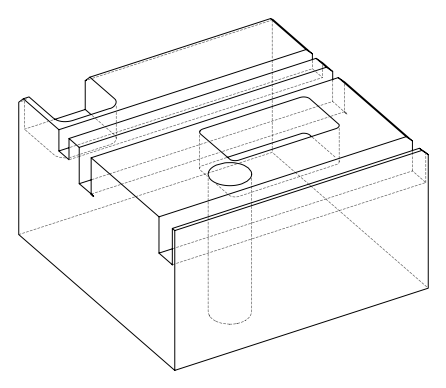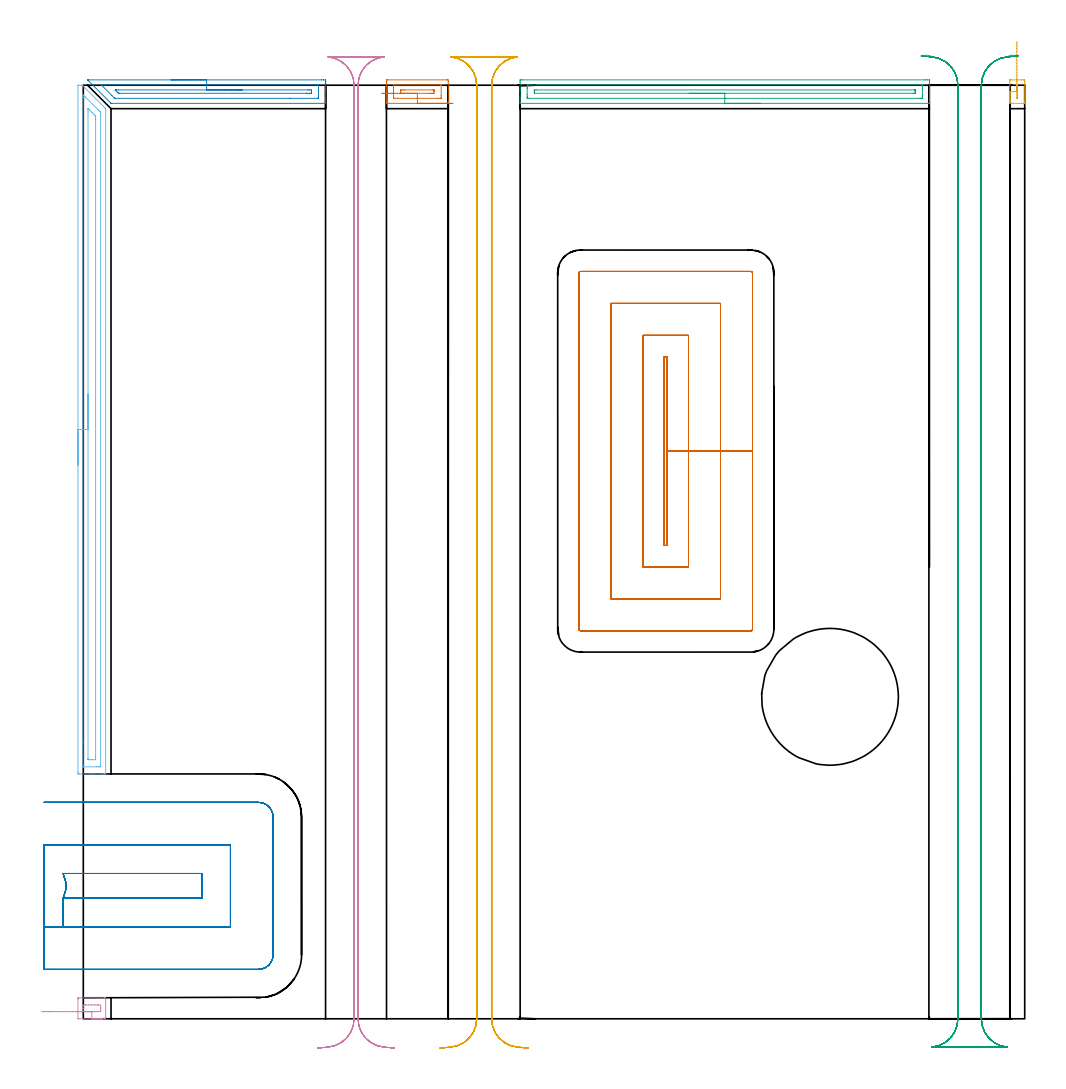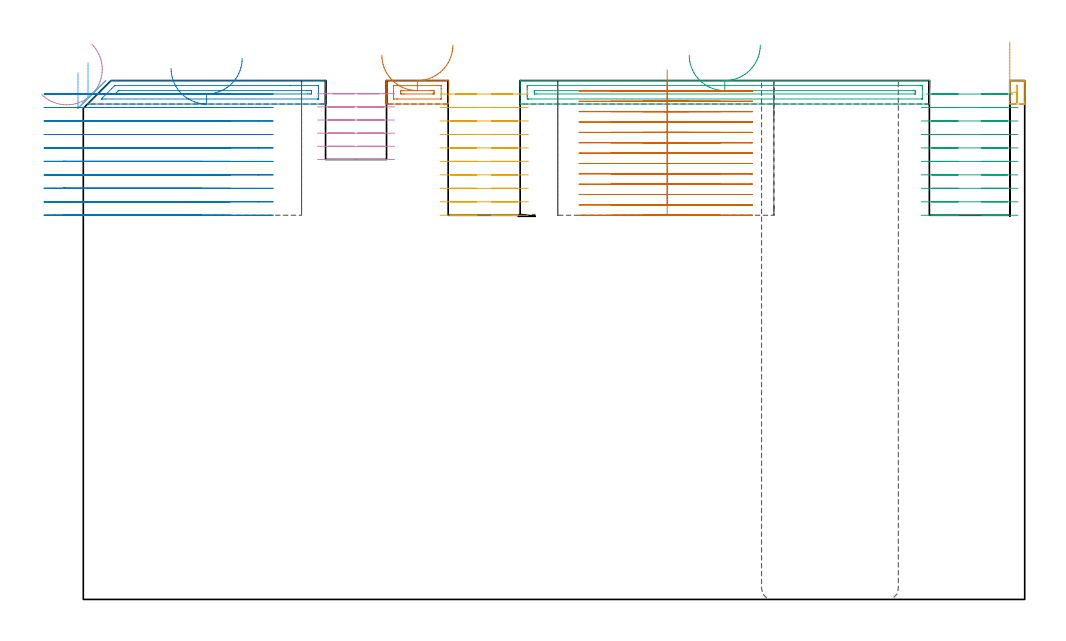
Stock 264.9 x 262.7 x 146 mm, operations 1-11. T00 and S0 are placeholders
(PLAN: 12 operations, 3 tool changes, 88.8 min)
(1 AREA_MILL | FG_CHAMFER_SURFACE | UGT0205_001 | 0.59 min | 561 mm3)
(2 AREA_MILL_1 | FG_CHAMFER_SURFACE_1 | UGT0205_001 | 1.71 min | 1577 mm3)
(3 AREA_MILL_2 | FG_CHAMFER_SURFACE_2 | UGT0205_001 | 2.94 min | 2693 mm3)
(4 AREA_MILL_3 | FG_CHAMFER_SURFACE_3 | UGT0205_001 | 0.34 min | 327 mm3)
(5 AREA_MILL_4 | FG_CHAMFER_SURFACE_4 | UGT0205_001 | 0.29 min | 185 mm3)
(6 AREA_MILL_5 | FG_CHAMFER_SURFACE_5 | UGT0205_001 | 4.8 min | 5922 mm3)
(7 MILL_RECTANGULAR_POCKET | POCKET_RECTANGULAR_STRAIGHT | NXT0201_011 | Follow Part, ap 3, ae 75% | 22.44 min | 259321 mm3)
(8 MILL_SLOT | SLOT_PARTIAL_RECTANGULAR | NXT0201_012 | Follow Part, ap 4, ae 75% | 9.85 min | 143935 mm3)
(9 MILL_RECTANGULAR_SLOT | SLOT_RECTANGULAR | NXT0201_012 | Follow Part, ap 4, ae 75% | 12.15 min | 224866 mm3)
(10 MILL_RECTANGULAR_SLOT_1 | SLOT_RECTANGULAR_1 | NXT0201_012 | Follow Part, ap 4, ae 75% | 7.21 min | 99556 mm3)
(11 MILL_RECTANGULAR_SLOT_2 | SLOT_RECTANGULAR_2 | NXT0201_012 | Follow Part, ap 4, ae 75% | 12.09 min | 200990 mm3)
(12 MILL_THROUGH_HOLE_FROM_SOLID_MATERIAL | STEP1HOLE | NXT0201_007 | Circular | 14.39 min | 169493 mm3)
(TOOL UGT0205_001 | Chamfer Mill 20 x 3 x 45 deg. | D20 FL50 Z2)
(TOOL NXT0201_011 | ENDMILL 12mm [2P460-1200-NA 1630] | D12 FL38 Z6)
(TOOL NXT0201_012 | ENDMILL 16mm [2P460-1600-NA 1630] | D16 FL38 Z6)
(TOOL NXT0201_007 | ENDMILL 25mm [R216.25-25050GCK54P 1620] | D25 R3 FL54 Z5)
(OP 1 AREA_MILL)
G17 G21 G94 G90
T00 M6
G54
G17 G0 G90 X104. Y257.6 S1061 M3
G43 Z156. H0
G94 G1 X103.962 Z155.128 F250.
X103.848 Z154.263
X103.659 Z153.412
X103.397 Z152.58
X103.063 Z151.774
X102.66 Z151.
X102.191 Z150.264
X101.66 Z149.572
X101.071 Z148.929
X100.428 Z148.34
X99.736 Z147.808
X99. Z147.34
X98.226 Z146.937
X97.42 Z146.603
X96.588 Z146.341
X95.736 Z146.152
X94.872 Z146.038
X94. Z146.
X85.677
X85.31 Y257.606 Z145.992
X85.3 Y258.133 Z145.466
X85.301 Y263.58 Z140.019
X85.304 Y264.193 Z139.407
X85.375 Y264.196 Z139.404
X85.677 Y264.2 Z139.4
X102.323
X102.458 Y264.198 Z139.402
X102.69 Y264.191 Z139.405
X102.7 Y263.705 Z139.895
Y261.793 Z141.806
Y258.133 Z145.466
X102.693 Y257.624 Z145.975
X102.691 Y257.606 Z145.992
X102.324 Y257.6 Z146.
X94.
Y259.014 Z144.586
X88.402
X87.526 Y259.015 Z144.585
X87.429 Y259.016 Z144.584
X87.333 Y259.019 Z144.581
X87.313 Y259.021 Z144.579
X87.309 Y259.035 Z144.565
X87.303 Y259.069 Z144.531
X87.301 Y259.113 Z144.487
X87.3 Y261.925 Z141.675
X87.304 Y262.687 Z140.913
X87.307 Y262.752 Z140.848
X87.31 Y262.779 Z140.821
X87.337 Y262.781 Z140.819
X87.429 Y262.783 Z140.817
X88.208 Y262.786 Z140.814
X88.305
X100.474 Y262.785 Z140.815
X100.571 Y262.784 Z140.816
X100.667 Y262.781 Z140.819
X100.687 Y262.779 Z140.821
X100.691 Y262.765 Z140.835
X100.696 Y262.731 Z140.869
X100.699 Y262.687 Z140.913
X100.7 Y259.875 Z143.725
X100.696 Y259.113 Z144.487
X100.693 Y259.048 Z144.552
X100.69 Y259.021 Z144.579
X100.663 Y259.019 Z144.581
X100.571 Y259.017 Z144.583
X99.792 Y259.014 Z144.586
X99.695
X94.
Y260.428 Z143.172
X90.057
X89.644 Y260.429 Z143.171
X89.387 Y260.43 Z143.17
X89.337 Y260.432 Z143.168
X89.319 Y260.435 Z143.165
X89.31 Y260.45 Z143.15
X89.306 Y260.515 Z143.085
X89.301 Y260.778 Z142.822
X89.302 Y260.9 Z142.7
X89.31 Y261.286 Z142.314
X89.326 Y261.365 Z142.235
X89.441 Y261.368 Z142.232
X89.596 Y261.37 Z142.23
X90.057 Y261.371 Z142.229
X90.471 Y261.372 Z142.228
X98.356 Y261.371 Z142.229
X98.613 Y261.37 Z142.23
X98.663 Y261.368 Z142.232
X98.681 Y261.365 Z142.235
X98.69 Y261.35 Z142.25
X98.694 Y261.285 Z142.315
X98.699 Y261.022 Z142.578
X98.698 Y260.9 Z142.7
X98.69 Y260.514 Z143.086
X98.674 Y260.435 Z143.165
X98.559 Y260.432 Z143.168
X98.404 Y260.43 Z143.17
X97.943 Y260.429 Z143.171
X97.529 Y260.428 Z143.172
X94.
X93.128 Z143.21
X92.263 Z143.323
X91.412 Z143.512
X90.58 Z143.775
X89.774 Z144.108
X89. Z144.511
X88.264 Z144.98
X87.572 Z145.511
X86.929 Z146.1
X86.339 Z146.744
X85.808 Z147.436
X85.34 Z148.172
X84.937 Z148.945
X84.603 Z149.751
X84.341 Z150.583
X84.152 Z151.435
X84.038 Z152.3
X84. Z153.172
G0 Z156.
M5
M2
(OP 2 AREA_MILL_1)
G17 G21 G94 G90
T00 M6
G54
G17 G0 G90 X24.7 Y264.2 S1061 M3
G43 Z156. H0
Z149.4
G94 G1 X24.738 Z148.528 F250.
X24.852 Z147.663
X25.041 Z146.812
X25.303 Z145.98
X25.637 Z145.174
X26.04 Z144.4
X26.508 Z143.664
X27.04 Z142.972
X27.629 Z142.329
X28.272 Z141.74
X28.964 Z141.208
X29.7 Z140.74
X30.474 Z140.337
X31.28 Z140.003
X32.112 Z139.741
X32.964 Z139.552
X33.828 Z139.438
X34.7 Z139.4
X67.012
X67.629 Y264.197 Z139.403
X68.193 Y264.191 Z139.405
X68.197 Y264.151 Z139.445
X68.2 Y263.58 Z140.015
Y263.26 Z140.336
Y261.793 Z141.801
Y261.153 Z142.445
Y260.9 Z142.697
Y259.113 Z144.482
Y258.608 Z144.991
Y257.95 Z145.649
X68.193 Y257.646 Z145.946
X68.19 Y257.603 Z145.989
X68.074 Y257.6 Z146.
X8.001
X7.805 Y257.604 Z145.99
X7.693 Y257.706 Z145.893
X1.474 Y263.925 Z139.673
X1.372 Y264.027 Z139.569
X1.211 Y264.192 Z139.406
X1.25 Y264.196 Z139.404
X1.417 Y264.2 Z139.4
X1.474
X34.7
Y262.786 Z140.814
X65.849
X65.948 Y262.785 Z140.815
X66.144 Y262.78 Z140.82
X66.191 Y262.779 Z140.821
X66.194 Y262.767 Z140.833
X66.197 Y262.737 Z140.863
X66.199 Y262.687 Z140.913
Y259.656 Z143.944
X66.192 Y259.113 Z144.487
X66.19 Y259.032 Z144.569
X66.045 Y259.021 Z144.579
X65.945 Y259.016 Z144.584
X65.849 Y259.015 Z144.585
X58.16 Y259.014 Z144.586
X8.988 Y259.015 Z144.585
X8.891 Y259.017 Z144.583
X8.859 Y259.019 Z144.581
X8.839 Y259.023 Z144.577
X8.819 Y259.039 Z144.561
X8.74 Y259.113 Z144.487
X8.001 Y259.849 Z143.751
X5.331 Y262.519 Z141.081
X5.167 Y262.687 Z140.913
X5.113 Y262.746 Z140.854
X5.086 Y262.779 Z140.821
X5.134 Y262.781 Z140.819
X5.233 Y262.785 Z140.815
X5.331
X6.122 Y262.786 Z140.814
X34.7
Y261.372 Z142.228
X63.179 Y261.371 Z142.229
X63.601 Y261.37 Z142.23
X64.069 Y261.366 Z142.234
X64.177 Y261.365 Z142.235
X64.191 Y261.162 Z142.438
X64.198 Y261.03 Z142.57
X64.199 Y260.9 Z142.7
X64.198 Y260.771 Z142.829
X64.191 Y260.638 Z142.962
X64.177 Y260.435 Z143.165
X64.069 Y260.434 Z143.166
X63.648 Y260.43 Z143.17
X63.179 Y260.429 Z143.171
X62.759 Y260.428 Z143.172
X10.25 Y260.429 Z143.171
X10.016 Y260.432 Z143.168
X9.899 Y260.435 Z143.165
X9.874 Y260.437 Z143.163
X9.84 Y260.467 Z143.133
X9.781 Y260.52 Z143.08
X9.404 Y260.9 Z142.7
X9.023 Y261.288 Z142.312
X8.962 Y261.365 Z142.235
X9.029 Y261.368 Z142.232
X9.154 Y261.37 Z142.23
X9.311 Y261.371 Z142.229
X9.781 Y261.372 Z142.228
X34.7
X35.572 Z142.266
X36.436 Z142.38
X37.288 Z142.569
X38.12 Z142.831
X38.926 Z143.165
X39.7 Z143.568
X40.436 Z144.037
X41.128 Z144.568
X41.771 Z145.157
X42.36 Z145.801
X42.892 Z146.493
X43.36 Z147.228
X43.763 Z148.002
X44.097 Z148.808
X44.359 Z149.64
X44.548 Z150.492
X44.662 Z151.357
X44.7 Z152.228
G0 Z156.
M5
M2
(OP 3 AREA_MILL_2)
G17 G21 G94 G90
T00 M6
G54
G17 G0 G90 X190.5 Y257.6 S1061 M3
G43 Z156. H0
G94 G1 X190.462 Z155.128 F250.
X190.348 Z154.263
X190.159 Z153.412
X189.897 Z152.58
X189.563 Z151.774
X189.16 Z151.
X188.691 Z150.264
X188.16 Z149.572
X187.571 Z148.929
X186.928 Z148.339
X186.236 Z147.808
X185.5 Z147.34
X184.726 Z146.937
X183.92 Z146.603
X183.088 Z146.341
X182.236 Z146.152
X181.372 Z146.038
X180.5 Z146.
X123.038
X122.91 Y257.603 Z145.988
X122.907 Y257.651 Z145.941
X122.9 Y257.984 Z145.615
Y258.559 Z145.04
Y259.113 Z144.482
Y261.177 Z142.421
Y261.793 Z141.801
Y263.58 Z140.016
X122.903 Y264.163 Z139.434
X122.907 Y264.191 Z139.405
X123.483 Y264.2 Z139.4
X236.899
X237.516 Y264.197 Z139.403
X238.093 Y264.191 Z139.405
X238.097 Y264.163 Z139.434
X238.1 Y263.58 Z140.016
Y263.272 Z140.324
Y261.793 Z141.801
Y261.177 Z142.421
Y260.9 Z142.697
Y259.113 Z144.482
Y258.559 Z145.04
Y257.984 Z145.615
X238.093 Y257.651 Z145.941
X238.09 Y257.603 Z145.988
X237.962 Y257.6 Z146.
X180.5
Y259.014 Z144.586
X125.167 Y259.015 Z144.585
X124.97 Y259.019 Z144.581
X124.919 Y259.021 Z144.579
X124.91 Y259.031 Z144.569
X124.905 Y259.061 Z144.539
X124.902 Y259.113 Z144.487
X124.9 Y259.479 Z144.121
Y260.007 Z143.593
Y261.793 Z141.807
X124.901 Y262.159 Z141.441
X124.907 Y262.687 Z140.913
X124.91 Y262.772 Z140.828
X125.069 Y262.781 Z140.819
X125.168 Y262.784 Z140.816
X125.265 Y262.785 Z140.815
X126.058 Y262.786 Z140.814
X235.833 Y262.785 Z140.815
X236.03 Y262.781 Z140.819
X236.081 Y262.779 Z140.821
X236.09 Y262.769 Z140.831
X236.095 Y262.739 Z140.861
X236.098 Y262.687 Z140.913
X236.1 Y262.321 Z141.279
Y261.793 Z141.807
Y260.007 Z143.593
X236.099 Y259.641 Z143.959
X236.092 Y259.113 Z144.487
X236.09 Y259.028 Z144.572
X235.931 Y259.019 Z144.581
X235.832 Y259.015 Z144.585
X235.735
X234.942 Y259.014 Z144.586
X180.5
Y260.428 Z143.172
X126.98 Y260.429 Z143.171
X126.939 Y260.43 Z143.17
X126.917 Y260.432 Z143.168
X126.913 Y260.434 Z143.166
X126.91 Y260.458 Z143.142
X126.902 Y260.753 Z142.847
X126.9 Y260.9 Z142.7
Y261.047 Z142.553
X126.902 Y261.195 Z142.405
X126.906 Y261.293 Z142.307
X126.91 Y261.365 Z142.235
X126.931 Y261.366 Z142.234
X127.047 Y261.369 Z142.231
X127.468 Y261.371 Z142.229
X234.02
X234.061 Y261.37 Z142.23
X234.083 Y261.368 Z142.232
X234.087 Y261.366 Z142.234
X234.09 Y261.342 Z142.258
X234.098 Y261.047 Z142.553
X234.099 Y260.9 Z142.7
X234.1 Y260.753 Z142.847
X234.098 Y260.605 Z142.995
X234.094 Y260.507 Z143.093
X234.09 Y260.435 Z143.165
X234.069 Y260.434 Z143.166
X233.953 Y260.431 Z143.169
X233.532 Y260.429 Z143.171
X180.5 Y260.428 Z143.172
X179.628 Z143.21
X178.763 Z143.323
X177.912 Z143.512
X177.08 Z143.775
X176.274 Z144.108
X175.5 Z144.511
X174.764 Z144.98
X174.072 Z145.511
X173.429 Z146.1
X172.84 Z146.744
X172.308 Z147.436
X171.84 Z148.172
X171.437 Z148.945
X171.103 Z149.751
X170.841 Z150.583
X170.652 Z151.435
X170.538 Z152.3
X170.5 Z153.172
G0 Z156.
M5
M2
(OP 4 AREA_MILL_3)
G17 G21 G94 G90
T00 M6
G54
G17 G0 G90 X2.4 Y0. S1061 M3
G43 Z156.241 H0
G94 G1 X2.99 Z155.598 F250.
X3.521 Z154.906
X3.99 Z154.17
X4.392 Z153.396
X4.726 Z152.59
X4.988 Z151.758
X5.177 Z150.907
X5.291 Z150.042
X5.329 Z149.17
X5.291 Z148.299
X5.177 Z147.434
X4.988 Z146.582
X4.726 Z145.75
X4.392 Z144.944
X3.989 Z144.17
X3.521 Z143.435
X2.989 Z142.742
X2.4 Z142.099
X-1.329 Z138.37
X-1.493 Y0.01 Z138.206
X-1.5 Y0.086 Z138.2
Y5.569
X-1.496 Y5.812 Z138.204
X-1.492 Y5.89 Z138.206
X-1.32 Y5.9 Z138.38
X6.004 Y5.899 Z145.702
X6.294 Y5.89 Z145.992
X6.3 Y5.568 Z146.
Y0.331
X6.294 Y0.01 Z145.992
X6.003 Y0. Z145.701
X2.4 Z142.099
Y2. Z142.1
X1.523 Z141.223
X0.721 Y2.003 Z140.421
X0.646 Y2.008 Z140.346
X-0.079 Y2.077 Z139.621
X-0.085 Y2.804 Z139.615
Y2.95
X-0.081 Y3.673 Z139.619
X-0.079 Y3.823 Z139.621
X0.574 Y3.895 Z140.274
X0.646 Y3.897 Z140.346
X1.445 Y3.9 Z141.145
X2.323 Z142.023
X3.277 Z142.977
X4.08 Y3.897 Z143.78
X4.154 Y3.892 Z143.854
X4.879 Y3.823 Z144.579
X4.885 Y3.096 Z144.585
Y2.95
X4.881 Y2.227 Z144.581
X4.879 Y2.077 Z144.579
X4.226 Y2.005 Z143.926
X4.154 Y2.003 Z143.854
X3.355 Y2. Z143.055
X2.478 Z142.178
X2.4 Z142.1
X1.757 Z141.511
X1.065 Z140.98
X0.329 Z140.511
X-0.445 Z140.108
X-1.251 Z139.774
X-2.083 Y2.001 Z139.512
X-2.934 Z139.323
X-3.799 Z139.209
X-4.671 Z139.171
X-5.542 Z139.209
X-6.407 Z139.323
X-7.259 Z139.512
X-8.091 Z139.774
X-8.897 Z140.108
X-9.671 Z140.511
X-10.407 Y2.002 Z140.98
X-11.099 Z141.511
X-11.742 Z142.1
G0 Z156.
M5
M2
(OP 5 AREA_MILL_4)
G17 G21 G94 G90
T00 M6
G54
G17 G0 G90 X260.7 Y260.899 S1061 M3
G43 Z156.841 H0
G94 G1 Y260.31 Z156.198 F250.
Y259.779 Z155.506
Y259.31 Z154.77
Y258.907 Z153.997
Y258.574 Z153.191
Y258.311 Z152.358
Y258.123 Z151.507
Y258.009 Z150.642
Y257.971 Z149.77
Y258.009 Z148.899
Y258.123 Z148.034
Y258.312 Z147.182
Y258.574 Z146.35
Y258.908 Z145.544
Y259.311 Z144.77
Y259.779 Z144.035
Y260.311 Z143.343
Y260.9 Z142.699
X260.701 Y263.58 Z140.019
X260.704 Y264.193 Z139.407
X260.751 Y264.195 Z139.404
X261.051 Y264.2 Z139.4
X263.942
X264.549 Y264.199 Z139.401
X264.849 Y264.195 Z139.405
X264.896 Y264.193 Z139.407
X264.9 Y263.58 Z140.019
Y258.097 Z145.501
X264.89 Y257.606 Z145.992
X264.549 Y257.6 Z146.
X261.051
X260.71 Y257.606 Z145.992
X260.7 Y258.098 Z145.501
Y260.9 Z142.699
X262.7 Z142.7
Y261.793 Z141.807
Y261.896 Z141.704
X262.707 Y262.687 Z140.913
X262.71 Y262.779 Z140.821
X262.8 Y262.78 Z140.82
X262.887 Y262.779 Z140.821
X262.894 Y262.687 Z140.913
X262.899 Y262.586 Z141.014
X262.9 Y259.904 Z143.696
X262.893 Y259.113 Z144.487
X262.89 Y259.021 Z144.579
X262.8 Y259.02 Z144.58
X262.713 Y259.021 Z144.579
X262.706 Y259.113 Z144.487
X262.701 Y259.214 Z144.386
X262.7 Y260.007 Z143.593
Y260.9 Z142.7
Y261.543 Z142.111
Y262.235 Z141.58
Y262.971 Z141.111
Y263.745 Z140.708
Y264.551 Z140.374
Y265.383 Z140.112
Y266.235 Z139.923
Y267.1 Z139.809
Y267.971 Z139.771
Y268.843 Z139.809
Y269.708 Z139.923
Y270.559 Z140.112
Y271.391 Z140.374
Y272.197 Z140.708
Y272.971 Z141.111
Y273.707 Z141.58
Y274.399 Z142.111
Y275.042 Z142.7
G0 Z156.
M5
M2
(OP 6 AREA_MILL_5)
G17 G21 G94 G90
T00 M6
G54
G17 G0 G90 X-1.5 Y155.8 S1061 M3
G43 Z156. H0
Z148.2
G94 G1 Y155.838 Z147.328 F250.
Y155.952 Z146.464
Y156.141 Z145.612
Y156.403 Z144.78
Y156.737 Z143.974
Y157.14 Z143.2
Y157.609 Z142.464
Y158.14 Z141.772
Y158.729 Z141.129
Y159.372 Z140.54
Y160.064 Z140.009
Y160.8 Z139.54
Y161.574 Z139.137
Y162.38 Z138.803
Y163.212 Z138.541
Y164.064 Z138.352
Y164.928 Z138.238
Y165.8 Z138.2
Y262.674
X-1.494 Y262.69 Z138.205
X-1.399 Y262.7 Z138.3
X-0.524 Z139.175
X-0.294 Y262.69 Z139.403
X-0.231 Y262.631 Z139.466
X-0.15 Y262.551 Z139.548
X6.127 Y256.273 Z145.827
X6.296 Y256.095 Z145.989
X6.3 Y255.863 Z146.
Y69.049
X6.298 Y68.91 Z145.989
X6.171 Y68.902 Z145.863
X6.038 Y68.9 Z145.737
X5.618 Z145.318
X5.032 Z144.726
X2.984 Z142.681
X2.4 Z142.095
X1.815 Z141.51
X-1.109 Y68.901 Z138.588
X-1.327 Y68.904 Z138.37
X-1.492 Y68.91 Z138.205
X-1.496 Y69.101 Z138.202
X-1.499 Y69.495 Z138.201
X-1.5 Y165.8 Z138.2
X-0.086 Z139.614
X-0.085 Y259.281 Z139.615
X-0.084 Y259.43 Z139.616
X-0.079 Y260.013 Z139.621
X0.519 Y259.43 Z140.219
X4.154 Y255.796 Z143.854
X4.562 Y255.385 Z144.262
X4.768 Y255.175 Z144.468
X4.868 Y255.07 Z144.568
X4.879 Y254.971 Z144.579
X4.885 Y254.229 Z144.585
Y254.08
Y71.428
X4.884 Y71.279 Z144.584
X4.879 Y70.917 Z144.579
X4.522 Y70.905 Z144.222
X4.154 Y70.902 Z143.854
X3.649 Y70.9 Z143.349
X0.141 Z139.841
X-0.02 Y70.902 Z139.68
X-0.046 Y70.904 Z139.654
X-0.071 Y70.91 Z139.629
X-0.079 Y70.917 Z139.621
X-0.081 Y70.936 Z139.619
X-0.085 Y71.129 Z139.615
X-0.086 Y77.883 Z139.614
Y165.8
X1.328 Z141.028
X1.329 Y255.169 Z141.029
X1.33 Y255.863 Z141.03
X1.332 Y256.057 Z141.032
X1.335 Y256.124 Z141.035
X1.342 Y256.147 Z141.042
X1.409 Y256.085 Z141.109
X1.523 Y255.976 Z141.223
X1.638 Y255.863 Z141.338
X2.53 Y254.971 Z142.23
X3.277 Y254.222 Z142.977
X3.417 Y254.08 Z143.117
X3.464 Y254.025 Z143.164
X3.466 Y253.98 Z143.166
X3.469 Y253.884 Z143.169
X3.471 Y253.188 Z143.171
X3.472 Y252.99 Z143.172
X3.471 Y73.756 Z143.171
X3.469 Y73.062 Z143.169
X3.467 Y72.964 Z143.167
X3.465 Y72.922 Z143.165
X3.429 Y72.908 Z143.129
X2.4 Y72.9 Z142.1
X1.681 Y72.901 Z141.381
X1.523 Y72.904 Z141.223
X1.364 Y72.91 Z141.064
X1.335 Y72.917 Z141.035
X1.333 Y72.944 Z141.033
X1.33 Y72.996 Z141.03
X1.329 Y73.062 Z141.029
Y73.26
X1.328 Y165.8 Z141.028
Y166.672 Z141.067
Y167.537 Z141.18
Y168.388 Z141.369
Y169.22 Z141.632
Y170.026 Z141.965
Y170.8 Z142.368
Y171.536 Z142.837
Y172.228 Z143.368
Y172.871 Z143.957
Y173.46 Z144.601
Y173.992 Z145.293
Y174.46 Z146.028
Y174.863 Z146.802
Y175.197 Z147.608
Y175.459 Z148.44
Y175.648 Z149.292
Y175.762 Z150.157
Y175.8 Z151.028
G0 Z156.
M5
M2
(OP 7 MILL_RECTANGULAR_POCKET)
G17 G21 G94 G90
T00 M6
G54
G17 G0 G90 X164.3 Y137.674 S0 M3
G43 Z156. H1
Z149.
G94 G1 Y159.75 Z143.085 F250.
Y186.3 F500.
X163.5
Y133.2
X164.3
Y159.75
X170.3
Y192.3
X157.5
Y127.2
X170.3
Y159.75
X179.3
Y201.3
X148.5
Y118.2
X179.3
Y159.75
X188.3
Y209.9
G3 X187.9 Y210.3 R0.4
G1 X139.9
G3 X139.5 Y209.9 R0.4
G1 Y109.6
G3 X139.9 Y109.2 R0.4
G1 X187.9
G3 X188.3 Y109.6 R0.4
G1 Y159.75
Y160.75
G0 X164.3 Y137.674 Z146.085
G1 Y159.75 Z140.169 F250.
Y186.3 F500.
X163.5
Y133.2
X164.3
Y159.75
X170.3
Y192.3
X157.5
Y127.2
X170.3
Y159.75
X179.3
Y201.3
X148.5
Y118.2
X179.3
Y159.75
X188.3
Y209.9
G3 X187.9 Y210.3 R0.4
G1 X139.9
G3 X139.5 Y209.9 R0.4
G1 Y109.6
G3 X139.9 Y109.2 R0.4
G1 X187.9
G3 X188.3 Y109.6 R0.4
G1 Y159.75
Y160.75
G0 X164.3 Y137.674 Z143.169
G1 Y159.75 Z137.254 F250.
Y186.3 F500.
X163.5
Y133.2
X164.3
Y159.75
X170.3
Y192.3
X157.5
Y127.2
X170.3
Y159.75
X179.3
Y201.3
X148.5
Y118.2
X179.3
Y159.75
X188.3
Y209.9
G3 X187.9 Y210.3 R0.4
G1 X139.9
G3 X139.5 Y209.9 R0.4
G1 Y109.6
G3 X139.9 Y109.2 R0.4
G1 X187.9
G3 X188.3 Y109.6 R0.4
G1 Y159.75
Y160.75
G0 X164.3 Y137.674 Z140.254
G1 Y159.75 Z134.338 F250.
Y186.3 F500.
X163.5
Y133.2
X164.3
Y159.75
X170.3
Y192.3
X157.5
Y127.2
X170.3
Y159.75
X179.3
Y201.3
X148.5
Y118.2
X179.3
Y159.75
X188.3
Y209.9
G3 X187.9 Y210.3 R0.4
G1 X139.9
G3 X139.5 Y209.9 R0.4
G1 Y109.6
G3 X139.9 Y109.2 R0.4
G1 X187.9
G3 X188.3 Y109.6 R0.4
G1 Y159.75
Y160.75
G0 X164.3 Y137.674 Z137.338
G1 Y159.75 Z131.423 F250.
Y186.3 F500.
X163.5
Y133.2
X164.3
Y159.75
X170.3
Y192.3
X157.5
Y127.2
X170.3
Y159.75
X179.3
Y201.3
X148.5
Y118.2
X179.3
Y159.75
X188.3
Y209.9
G3 X187.9 Y210.3 R0.4
G1 X139.9
G3 X139.5 Y209.9 R0.4
G1 Y109.6
G3 X139.9 Y109.2 R0.4
G1 X187.9
G3 X188.3 Y109.6 R0.4
G1 Y159.75
Y160.75
G0 X164.3 Y137.674 Z134.423
G1 Y159.75 Z128.508 F250.
Y186.3 F500.
X163.5
Y133.2
X164.3
Y159.75
X170.3
Y192.3
X157.5
Y127.2
X170.3
Y159.75
X179.3
Y201.3
X148.5
Y118.2
X179.3
Y159.75
X188.3
Y209.9
G3 X187.9 Y210.3 R0.4
G1 X139.9
G3 X139.5 Y209.9 R0.4
G1 Y109.6
G3 X139.9 Y109.2 R0.4
G1 X187.9
G3 X188.3 Y109.6 R0.4
G1 Y159.75
Y160.75
G0 X164.3 Y137.674 Z131.508
G1 Y159.75 Z125.592 F250.
Y186.3 F500.
X163.5
Y133.2
X164.3
Y159.75
X170.3
Y192.3
X157.5
Y127.2
X170.3
Y159.75
X179.3
Y201.3
X148.5
Y118.2
X179.3
Y159.75
X188.3
Y209.9
G3 X187.9 Y210.3 R0.4
G1 X139.9
G3 X139.5 Y209.9 R0.4
G1 Y109.6
G3 X139.9 Y109.2 R0.4
G1 X187.9
G3 X188.3 Y109.6 R0.4
G1 Y159.75
Y160.75
G0 X164.3 Y137.674 Z128.592
G1 Y159.75 Z122.677 F250.
Y186.3 F500.
X163.5
Y133.2
X164.3
Y159.75
X170.3
Y192.3
X157.5
Y127.2
X170.3
Y159.75
X179.3
Y201.3
X148.5
Y118.2
X179.3
Y159.75
X188.3
Y209.9
G3 X187.9 Y210.3 R0.4
G1 X139.9
G3 X139.5 Y209.9 R0.4
G1 Y109.6
G3 X139.9 Y109.2 R0.4
G1 X187.9
G3 X188.3 Y109.6 R0.4
G1 Y159.75
Y160.75
G0 X164.3 Y137.674 Z125.677
G1 Y159.75 Z119.762 F250.
Y186.3 F500.
X163.5
Y133.2
X164.3
Y159.75
X170.3
Y192.3
X157.5
Y127.2
X170.3
Y159.75
X179.3
Y201.3
X148.5
Y118.2
X179.3
Y159.75
X188.3
Y209.9
G3 X187.9 Y210.3 R0.4
G1 X139.9
G3 X139.5 Y209.9 R0.4
G1 Y109.6
G3 X139.9 Y109.2 R0.4
G1 X187.9
G3 X188.3 Y109.6 R0.4
G1 Y159.75
Y160.75
G0 X164.3 Y137.674 Z122.762
G1 Y159.75 Z116.846 F250.
Y186.3 F500.
X163.5
Y133.2
X164.3
Y159.75
X170.3
Y192.3
X157.5
Y127.2
X170.3
Y159.75
X179.3
Y201.3
X148.5
Y118.2
X179.3
Y159.75
X188.3
Y209.9
G3 X187.9 Y210.3 R0.4
G1 X139.9
G3 X139.5 Y209.9 R0.4
G1 Y109.6
G3 X139.9 Y109.2 R0.4
G1 X187.9
G3 X188.3 Y109.6 R0.4
G1 Y159.75
Y160.75
G0 X164.3 Y137.674 Z119.846
G1 Y159.75 Z113.931 F250.
Y186.3 F500.
X163.5
Y133.2
X164.3
Y159.75
X170.3
Y192.3
X157.5
Y127.2
X170.3
Y159.75
X179.3
Y201.3
X148.5
Y118.2
X179.3
Y159.75
X188.3
Y209.9
G3 X187.9 Y210.3 R0.4
G1 X139.9
G3 X139.5 Y209.9 R0.4
G1 Y109.6
G3 X139.9 Y109.2 R0.4
G1 X187.9
G3 X188.3 Y109.6 R0.4
G1 Y159.75
Y160.75
G0 X164.3 Y137.674 Z116.931
G1 Y159.75 Z111.015 F250.
Y186.3 F500.
X163.5
Y133.2
X164.3
Y159.75
X170.3
Y192.3
X157.5
Y127.2
X170.3
Y159.75
X179.3
Y201.3
X148.5
Y118.2
X179.3
Y159.75
X188.3
Y209.9
G3 X187.9 Y210.3 R0.4
G1 X139.9
G3 X139.5 Y209.9 R0.4
G1 Y109.6
G3 X139.9 Y109.2 R0.4
G1 X187.9
G3 X188.3 Y109.6 R0.4
G1 Y159.75
Y160.75
G0 X164.3 Y137.674 Z114.015
G1 Y159.75 Z108.1 F250.
Y186.3 F500.
X163.5
Y133.2
X164.3
Y159.75
X170.3
Y192.3
X157.5
Y127.2
X170.3
Y159.75
X179.3
Y201.3
X148.5
Y118.2
X179.3
Y159.75
X188.3
Y209.9
G3 X187.9 Y210.3 R0.4
G1 X139.9
G3 X139.5 Y209.9 R0.4
G1 Y109.6
G3 X139.9 Y109.2 R0.4
G1 X187.9
G3 X188.3 Y109.6 R0.4
G1 Y159.75
Y160.75
G0 Z156.
M5
M2
(OP 8 MILL_SLOT)
G17 G21 G94 G90
T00 M6
G54
G17 G0 G90 X-11. Y25.9 S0 M3
G43 Z156. H1
Z142.21
G94 G1 X-8. F250.
X-5.68 F500.
Y33.9
G3 X-5.68 Y40.9 R8.
G1 X33.4
Y33.9
X-5.68
Y25.9
X41.4
Y48.9
X-8.
X-11. F250.
Y13.9
X-8.
X49.3 F500.
G3 X53.4 Y18. R4.1
G1 Y56.8
G3 X49.3 Y60.9 R4.1
G1 X-8.
X-11. F250.
G0 Y25.9 Z138.42
G1 X-8.
X-5.68 F500.
Y33.9
G3 X-5.68 Y40.9 R8.
G1 X33.4
Y33.9
X-5.68
Y25.9
X41.4
Y48.9
X-8.
X-11. F250.
Y13.9
X-8.
X49.3 F500.
G3 X53.4 Y18. R4.1
G1 Y56.8
G3 X49.3 Y60.9 R4.1
G1 X-8.
X-11. F250.
G0 Y25.9 Z134.63
G1 X-8.
X-5.68 F500.
Y33.9
G3 X-5.68 Y40.9 R8.
G1 X33.4
Y33.9
X-5.68
Y25.9
X41.4
Y48.9
X-8.
X-11. F250.
Y13.9
X-8.
X49.3 F500.
G3 X53.4 Y18. R4.1
G1 Y56.8
G3 X49.3 Y60.9 R4.1
G1 X-8.
X-11. F250.
G0 Y25.9 Z130.84
G1 X-8.
X-5.68 F500.
Y33.9
G3 X-5.68 Y40.9 R8.
G1 X33.4
Y33.9
X-5.68
Y25.9
X41.4
Y48.9
X-8.
X-11. F250.
Y13.9
X-8.
X49.3 F500.
G3 X53.4 Y18. R4.1
G1 Y56.8
G3 X49.3 Y60.9 R4.1
G1 X-8.
X-11. F250.
G0 Y25.9 Z127.05
G1 X-8.
X-5.68 F500.
Y33.9
G3 X-5.68 Y40.9 R8.
G1 X33.4
Y33.9
X-5.68
Y25.9
X41.4
Y48.9
X-8.
X-11. F250.
Y13.9
X-8.
X49.3 F500.
G3 X53.4 Y18. R4.1
G1 Y56.8
G3 X49.3 Y60.9 R4.1
G1 X-8.
X-11. F250.
G0 Y25.9 Z123.26
G1 X-8.
X-5.68 F500.
Y33.9
G3 X-5.68 Y40.9 R8.
G1 X33.4
Y33.9
X-5.68
Y25.9
X41.4
Y48.9
X-8.
X-11. F250.
Y13.9
X-8.
X49.3 F500.
G3 X53.4 Y18. R4.1
G1 Y56.8
G3 X49.3 Y60.9 R4.1
G1 X-8.
X-11. F250.
G0 Y25.9 Z119.47
G1 X-8.
X-5.68 F500.
Y33.9
G3 X-5.68 Y40.9 R8.
G1 X33.4
Y33.9
X-5.68
Y25.9
X41.4
Y48.9
X-8.
X-11. F250.
Y13.9
X-8.
X49.3 F500.
G3 X53.4 Y18. R4.1
G1 Y56.8
G3 X49.3 Y60.9 R4.1
G1 X-8.
X-11. F250.
G0 Y25.9 Z115.68
G1 X-8.
X-5.68 F500.
Y33.9
G3 X-5.68 Y40.9 R8.
G1 X33.4
Y33.9
X-5.68
Y25.9
X41.4
Y48.9
X-8.
X-11. F250.
Y13.9
X-8.
X49.3 F500.
G3 X53.4 Y18. R4.1
G1 Y56.8
G3 X49.3 Y60.9 R4.1
G1 X-8.
X-11. F250.
G0 Y25.9 Z111.89
G1 X-8.
X-5.68 F500.
Y33.9
G3 X-5.68 Y40.9 R8.
G1 X33.4
Y33.9
X-5.68
Y25.9
X41.4
Y48.9
X-8.
X-11. F250.
Y13.9
X-8.
X49.3 F500.
G3 X53.4 Y18. R4.1
G1 Y56.8
G3 X49.3 Y60.9 R4.1
G1 X-8.
X-11. F250.
G0 Y25.9 Z108.1
G1 X-8.
X-5.68 F500.
Y33.9
G3 X-5.68 Y40.9 R8.
G1 X33.4
Y33.9
X-5.68
Y25.9
X41.4
Y48.9
X-8.
X-11. F250.
Y13.9
X-8.
X49.3 F500.
G3 X53.4 Y18. R4.1
G1 Y56.8
G3 X49.3 Y60.9 R4.1
G1 X-8.
X-11. F250.
G0 Z156.
M5
M2
(OP 9 MILL_RECTANGULAR_SLOT)
G17 G21 G94 G90
T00 M6
G54
G17 G0 G90 X237.281 Y271.205 S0 M3
G43 Z156. H1
Z142.21
G94 G1 X240.178 Y270.425 F250.
G2 X246.1 Y262.7 R8. F500.
G1 Y0.
G2 X238.792 Y-7.97 R8.
G1 Y-8.
X260.008
Y-7.97
G2 X252.7 Y0. R8.
G1 Y262.7
G2 X258.616 Y270.424 R8.
G1 X261.512 Y271.205 F250.
G0 X235.804 Y270.93 Z138.42
G1 X238.792 Y270.67
G2 X246.1 Y262.7 R8. F500.
G1 Y0.
G2 X238.792 Y-7.97 R8.
G1 Y-8.
X260.008
Y-7.97
G2 X252.7 Y0. R8.
G1 Y262.7
G2 X260.008 Y270.67 R8.
G1 X262.996 Y270.93 F250.
G0 X235.804 Z134.63
G1 X238.792 Y270.67
G2 X246.1 Y262.7 R8. F500.
G1 Y0.
G2 X238.792 Y-7.97 R8.
G1 Y-8.
X260.008
Y-7.97
G2 X252.7 Y0. R8.
G1 Y262.7
G2 X260.008 Y270.67 R8.
G1 X262.996 Y270.93 F250.
G0 X235.804 Z130.84
G1 X238.792 Y270.67
G2 X246.1 Y262.7 R8. F500.
G1 Y0.
G2 X238.792 Y-7.97 R8.
G1 Y-8.
X260.008
Y-7.97
G2 X252.7 Y0. R8.
G1 Y262.7
G2 X260.008 Y270.67 R8.
G1 X262.996 Y270.93 F250.
G0 X235.804 Z127.05
G1 X238.792 Y270.67
G2 X246.1 Y262.7 R8. F500.
G1 Y0.
G2 X238.792 Y-7.97 R8.
G1 Y-8.
X260.008
Y-7.97
G2 X252.7 Y0. R8.
G1 Y262.7
G2 X260.008 Y270.67 R8.
G1 X262.996 Y270.93 F250.
G0 X235.804 Z123.26
G1 X238.792 Y270.67
G2 X246.1 Y262.7 R8. F500.
G1 Y0.
G2 X238.792 Y-7.97 R8.
G1 Y-8.
X260.008
Y-7.97
G2 X252.7 Y0. R8.
G1 Y262.7
G2 X260.008 Y270.67 R8.
G1 X262.996 Y270.93 F250.
G0 X235.804 Z119.47
G1 X238.792 Y270.67
G2 X246.1 Y262.7 R8. F500.
G1 Y0.
G2 X238.792 Y-7.97 R8.
G1 Y-8.
X260.008
Y-7.97
G2 X252.7 Y0. R8.
G1 Y262.7
G2 X260.008 Y270.67 R8.
G1 X262.996 Y270.93 F250.
G0 X235.804 Z115.68
G1 X238.792 Y270.67
G2 X246.1 Y262.7 R8. F500.
G1 Y0.
G2 X238.792 Y-7.97 R8.
G1 Y-8.
X260.008
Y-7.97
G2 X252.7 Y0. R8.
G1 Y262.7
G2 X260.008 Y270.67 R8.
G1 X262.996 Y270.93 F250.
G0 X235.804 Z111.89
G1 X238.792 Y270.67
G2 X246.1 Y262.7 R8. F500.
G1 Y0.
G2 X238.792 Y-7.97 R8.
G1 Y-8.
X260.008
Y-7.97
G2 X252.7 Y0. R8.
G1 Y262.7
G2 X260.008 Y270.67 R8.
G1 X262.996 Y270.93 F250.
G0 X235.804 Z108.1
G1 X238.792 Y270.67
G2 X246.1 Y262.7 R8. F500.
G1 Y0.
G2 X238.792 Y-7.97 R8.
G1 Y-8.
X260.008
Y-7.97
G2 X252.7 Y0. R8.
G1 Y262.7
G2 X260.008 Y270.67 R8.
G1 X262.996 Y270.93 F250.
G0 Z156.
M5
M2
(OP 10 MILL_RECTANGULAR_SLOT_1)
G17 G21 G94 G90
T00 M6
G54
G17 G0 G90 X87.597 Y-8.23 S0 M3
G43 Z156. H1
Z142.3
G94 G1 X84.608 Y-7.97 F250.
G2 X77.3 Y0. R8. F500.
G1 Y262.7
G2 X83.164 Y270.41 R8.
G1 X83.172 Y270.439
G3 X81.144 Y270.7 R8.
G1 X72.356
G3 X70.328 Y270.439 R8.
G1 X70.336 Y270.41
G2 X76.2 Y262.7 R8.
G1 Y0.
G2 X68.892 Y-7.97 R8.
G1 X65.903 Y-8.23 F250.
G0 X87.597 Z138.6
G1 X84.608 Y-7.97
G2 X77.3 Y0. R8. F500.
G1 Y262.7
G2 X84.608 Y270.67 R8.
G1 Y270.7
X68.892
Y270.67
G2 X76.2 Y262.7 R8.
G1 Y0.
G2 X68.892 Y-7.97 R8.
G1 X65.903 Y-8.23 F250.
G0 X87.597 Z134.9
G1 X84.608 Y-7.97
G2 X77.3 Y0. R8. F500.
G1 Y262.7
G2 X84.608 Y270.67 R8.
G1 Y270.7
X68.892
Y270.67
G2 X76.2 Y262.7 R8.
G1 Y0.
G2 X68.892 Y-7.97 R8.
G1 X65.903 Y-8.23 F250.
G0 X87.597 Z131.2
G1 X84.608 Y-7.97
G2 X77.3 Y0. R8. F500.
G1 Y262.7
G2 X84.608 Y270.67 R8.
G1 Y270.7
X68.892
Y270.67
G2 X76.2 Y262.7 R8.
G1 Y0.
G2 X68.892 Y-7.97 R8.
G1 X65.903 Y-8.23 F250.
G0 X87.597 Z127.5
G1 X84.608 Y-7.97
G2 X77.3 Y0. R8. F500.
G1 Y262.7
G2 X84.608 Y270.67 R8.
G1 Y270.7
X68.892
Y270.67
G2 X76.2 Y262.7 R8.
G1 Y0.
G2 X68.892 Y-7.97 R8.
G1 X65.903 Y-8.23 F250.
G0 X87.597 Z123.8
G1 X84.608 Y-7.97
G2 X77.3 Y0. R8. F500.
G1 Y262.7
G2 X84.608 Y270.67 R8.
G1 Y270.7
X68.892
Y270.67
G2 X76.2 Y262.7 R8.
G1 Y0.
G2 X68.892 Y-7.97 R8.
G1 X65.903 Y-8.23 F250.
G0 Z156.
M5
M2
(OP 11 MILL_RECTANGULAR_SLOT_2)
G17 G21 G94 G90
T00 M6
G54
G17 G0 G90 X125.197 Y-8.23 S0 M3
G43 Z156. H1
Z142.21
G94 G1 X122.208 Y-7.97 F250.
G2 X114.9 Y0. R8. F500.
G1 Y262.7
G2 X120.812 Y270.423 R8.
G1 X120.819 Y270.452
G3 X118.842 Y270.7 R8.
G1 X106.755
G3 X104.779 Y270.452 R8.
G1 X104.787 Y270.423
G2 X110.7 Y262.7 R8.
G1 Y0.
G2 X103.392 Y-7.97 R8.
G1 X100.403 Y-8.23 F250.
G0 X125.197 Z138.42
G1 X122.208 Y-7.97
G2 X114.9 Y0. R8. F500.
G1 Y262.7
G2 X122.208 Y270.67 R8.
G1 Y270.7
X103.392
Y270.67
G2 X110.7 Y262.7 R8.
G1 Y0.
G2 X103.392 Y-7.97 R8.
G1 X100.403 Y-8.23 F250.
G0 X125.197 Z134.63
G1 X122.208 Y-7.97
G2 X114.9 Y0. R8. F500.
G1 Y262.7
G2 X122.208 Y270.67 R8.
G1 Y270.7
X103.392
Y270.67
G2 X110.7 Y262.7 R8.
G1 Y0.
G2 X103.392 Y-7.97 R8.
G1 X100.403 Y-8.23 F250.
G0 X125.197 Z130.84
G1 X122.208 Y-7.97
G2 X114.9 Y0. R8. F500.
G1 Y262.7
G2 X122.208 Y270.67 R8.
G1 Y270.7
X103.392
Y270.67
G2 X110.7 Y262.7 R8.
G1 Y0.
G2 X103.392 Y-7.97 R8.
G1 X100.403 Y-8.23 F250.
G0 X125.197 Z127.05
G1 X122.208 Y-7.97
G2 X114.9 Y0. R8. F500.
G1 Y262.7
G2 X122.208 Y270.67 R8.
G1 Y270.7
X103.392
Y270.67
G2 X110.7 Y262.7 R8.
G1 Y0.
G2 X103.392 Y-7.97 R8.
G1 X100.403 Y-8.23 F250.
G0 X125.197 Z123.26
G1 X122.208 Y-7.97
G2 X114.9 Y0. R8. F500.
G1 Y262.7
G2 X122.208 Y270.67 R8.
G1 Y270.7
X103.392
Y270.67
G2 X110.7 Y262.7 R8.
G1 Y0.
G2 X103.392 Y-7.97 R8.
G1 X100.403 Y-8.23 F250.
G0 X125.197 Z119.47
G1 X122.208 Y-7.97
G2 X114.9 Y0. R8. F500.
G1 Y262.7
G2 X122.208 Y270.67 R8.
G1 Y270.7
X103.392
Y270.67
G2 X110.7 Y262.7 R8.
G1 Y0.
G2 X103.392 Y-7.97 R8.
G1 X100.403 Y-8.23 F250.
G0 X125.197 Z115.68
G1 X122.208 Y-7.97
G2 X114.9 Y0. R8. F500.
G1 Y262.7
G2 X122.208 Y270.67 R8.
G1 Y270.7
X103.392
Y270.67
G2 X110.7 Y262.7 R8.
G1 Y0.
G2 X103.392 Y-7.97 R8.
G1 X100.403 Y-8.23 F250.
G0 X125.197 Z111.89
G1 X122.208 Y-7.97
G2 X114.9 Y0. R8. F500.
G1 Y262.7
G2 X122.208 Y270.67 R8.
G1 Y270.7
X103.392
Y270.67
G2 X110.7 Y262.7 R8.
G1 Y0.
G2 X103.392 Y-7.97 R8.
G1 X100.403 Y-8.23 F250.
G0 X125.197 Z108.1
G1 X122.208 Y-7.97
G2 X114.9 Y0. R8. F500.
G1 Y262.7
G2 X122.208 Y270.67 R8.
G1 Y270.7
X103.392
Y270.67
G2 X110.7 Y262.7 R8.
G1 Y0.
G2 X103.392 Y-7.97 R8.
G1 X100.403 Y-8.23 F250.
G0 Z156.
M5
M2
